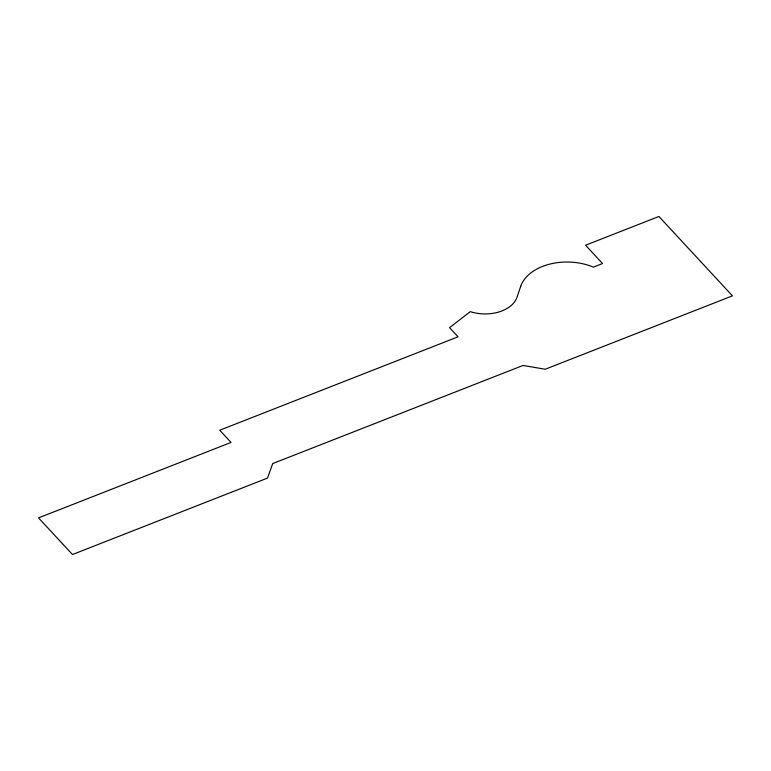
<?xml version="1.0" encoding="UTF-8"?>
<svg xmlns="http://www.w3.org/2000/svg" width="771" height="771" viewBox="0 0 771 771"><rect width="100%" height="100%" fill="white"/><g stroke="black" fill="none" stroke-linecap="round" stroke-linejoin="round"><path stroke-width="1.16" d="M520.743 286.263L516.994 297.259A33.307 21.896 1.4 0 1 470.281 311.648L449.56 327.665L458.041 336.821L219.725 430.228L231.04 442.438L38.55 517.89L72.493 554.522L267.479 478.097L272.741 463.554L523.017 365.464L545.251 369.232L732.45 295.852L658.916 216.478L585.584 245.217L602.556 263.537L593.391 267.132A48.39 31.813 1.4 0 0 520.743 286.263"/></g></svg>
